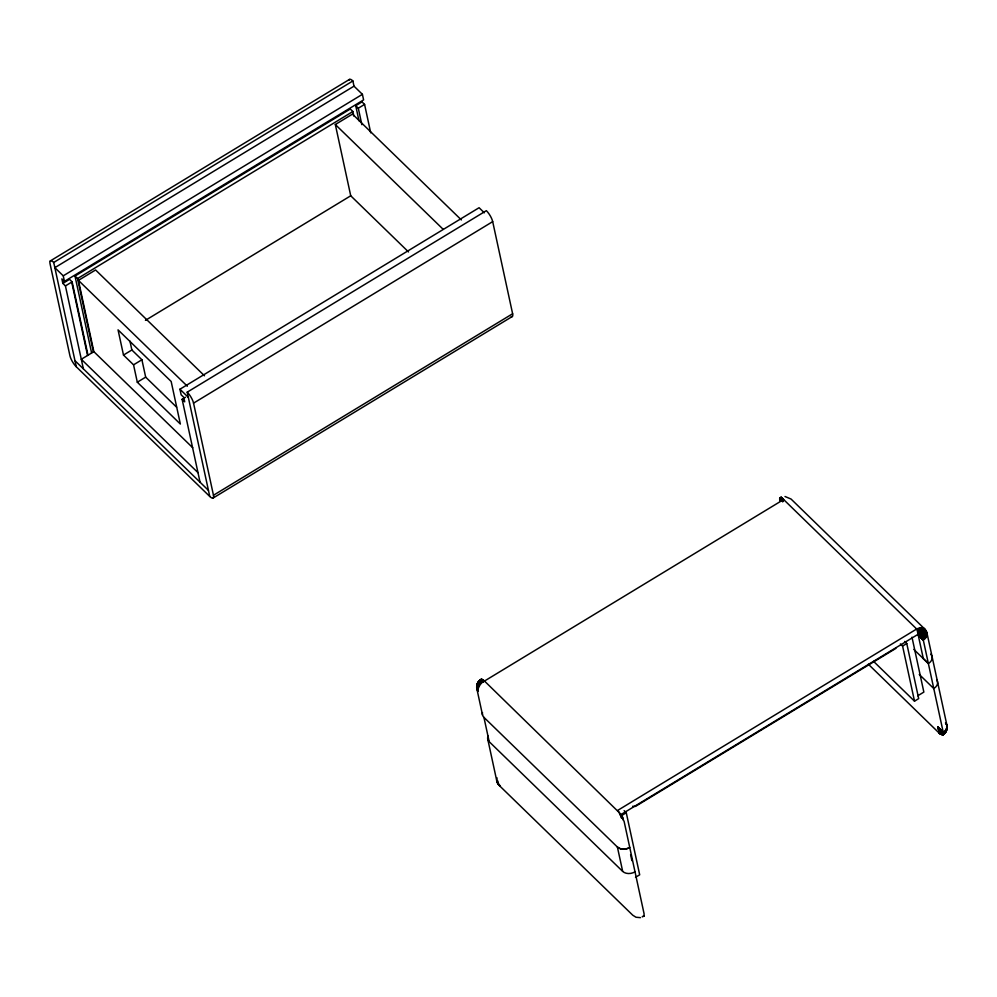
<?xml version="1.0" encoding="UTF-8"?>
<svg xmlns="http://www.w3.org/2000/svg" width="997" height="997" viewBox="0 0 997 997"><rect width="100%" height="100%" fill="white"/><g stroke="black" fill="none" stroke-linecap="round" stroke-linejoin="round"><path stroke-width="1.5" d="M868.325 664.214L939.473 733.381L942.975 734.876L943.212 732.184L923.297 640.062L918.249 635.176L918.274 630.565L783.468 499.385L780.302 497.702L779.766 500.581M642.704 916.505L644.062 916.069L644.062 913.676L624.147 821.553L620.495 813.826L484.318 680.876L481.563 679.169L480.467 680.664A8.686 6.256 -12.2 0 0 479.557 681.275M940.632 733.256C939.448 737.481 936.283 716.706 939.336 733.219M925.59 630.727A8.973 6.468 -12.2 0 1 923.297 640.062L918.249 635.176L919.321 631.176A3.427 2.468 -12.2 0 0 920.069 628.122L919.757 627.761M923.185 639.675L918.249 635.176L920.094 632.036A4.474 3.228 -12.2 0 0 921.078 628.023L920.705 627.612M782.832 498.799L781.299 497.341L779.779 498.188L781.449 500.619M642.193 916.766L644.062 916.069M918.1 635.014L920.829 632.933A5.459 3.938 -12.2 0 0 922.038 628.06L921.614 627.587M940.981 734.266L938.165 727.299L943.212 732.184A8.973 6.468 -12.2 0 0 945.505 722.862M480.691 679.655L479.844 680.228A7.777 5.596 -12.2 0 0 478.124 687.182L478.66 687.793M480.529 680.104L479.657 680.702A8.288 5.97 -12.2 0 0 477.825 688.117L478.386 688.753M483.096 679.829L482.847 679.991A2.306 1.658 -12.2 0 0 482.336 682.06L482.598 682.359M483.707 680.29L483.52 681.649M481.177 679.206L480.13 679.879A7.116 5.135 -12.2 0 0 478.56 686.248L479.058 686.821M481.563 679.169L480.99 679.543A5.459 3.938 -12.2 0 0 479.781 684.428L480.205 684.902M482.012 679.256L481.539 679.568A4.474 3.228 -12.2 0 0 480.554 683.581L480.915 683.992M618.464 811.259L621.954 818.325L622.813 817.852M192.757 447.765L93.855 351.654L81.305 359.281L83.362 368.828M50.261 260.965L349.399 79.461M209.756 496.456L187.212 392.17L486.362 210.666A8.973 2.692 58.8 0 1 492.692 221.633L512.62 313.756L213.47 495.26A8.973 2.692 58.8 0 1 209.756 496.456L76.271 366.746A8.973 2.692 58.8 0 1 69.94 355.779L50.024 263.657A8.973 2.692 58.8 0 1 53.726 262.46L352.876 80.956L353.997 86.166L362.397 94.329L363.606 99.887L64.456 281.391L61.876 278.886L62.848 283.397L65.428 285.915L81.305 359.281L197.979 472.653M353.997 86.166L54.86 267.67L63.247 275.833L64.456 281.391M63.247 275.833L362.397 94.329M62.848 283.397L69.541 279.334L72.12 281.852L87.985 355.194M91.599 352.926L74.987 276.044L350.283 109.009L352.863 111.514L353.835 116.013M358.982 120.787L355.717 105.707L361.998 101.906L364.578 104.411L370.722 132.85M65.428 285.915L72.12 281.852M93.419 351.891L77.567 278.549L352.863 111.514M361.861 124.687L358.297 108.224L364.578 104.411M93.855 351.654L78.439 280.381L95.587 269.975L204.497 375.807M408.521 251.942L350.732 195.786L335.328 124.525L352.477 114.107L461.387 219.951M145.437 320.349L350.732 195.786M123.491 355.057L118.045 329.857L171.16 381.465L180.357 424.049L137.312 382.212L133.548 364.827L123.491 355.057L131.866 349.984L129.934 341.086M133.548 364.827L141.91 359.755L131.866 349.984M137.312 382.212L145.674 377.14L141.91 359.755M185.467 397.267L182.127 399.298L184.707 401.816L183.735 397.292L181.142 394.787L179.946 389.216L479.083 207.725L484.343 212.822M213.47 495.26L193.555 403.137L492.692 221.633M213.233 497.952L512.383 316.448M916.791 628.933L617.642 810.436M620.271 814.998L918.087 634.304M895.904 648.374L635.463 806.399L632.646 806.299M624.122 810.648L626.266 812.729L622.091 815.272L623.063 819.808M906.772 643.526L918.686 698.623L914.511 701.165L902.597 646.068L906.772 643.526L904.628 641.432M917.751 695.794L923.858 692.092L911.981 637.183M635.5 877.323L639.688 874.793L626.266 812.729M621.031 816.207L621.742 815.808M621.517 817.266L622.302 816.83M780.788 497.466L780.003 497.889L781.598 500.419M781.012 497.329L780.302 497.702L782.545 501.591M781.299 497.341L780.688 497.665L782.732 501.566M781.636 497.491L782.957 501.616M782.034 497.777L782.695 500.469M782.483 498.188L783.243 501.179M917.776 628.422L918.249 635.176L921.527 633.88A6.343 4.574 -12.2 0 0 922.935 628.21L922.474 627.686M640.46 917.651L635.999 917.24L632.771 915.221L499.31 785.536M923.234 639.862L918.249 635.176L922.175 634.852A7.116 5.135 -12.2 0 0 923.745 628.484L923.247 627.911M785 496.506L791.057 499.048L925.079 629.369A8.288 5.97 -12.2 0 1 923.247 636.784L922.375 637.382L918.249 635.176L921.901 636.398L923.072 639.227A8.898 6.418 -12.2 0 0 925.353 629.979M621.206 817.752L623.299 818.836M918.249 635.176L922.811 638.466M783.63 499.534L484.492 681.038M923.185 658.481L928.369 663.528A8.973 6.468 -12.2 0 0 930.662 654.194M355.717 105.707L358.297 108.224M913.85 649.421L928.369 663.528M900.378 643.912L902.597 646.068M919.271 674.446L933.778 688.553A8.973 6.468 -12.2 0 0 936.669 679.904M335.328 124.525L443.129 229.273M873.509 661.323L914.511 701.165M74.987 276.044L77.567 278.549M78.439 280.381L187.349 386.213M179.946 389.216L188.346 397.379M145.674 377.14L176.581 407.175M482.511 712.593A8.973 6.468 -12.2 0 0 483.919 717.342L617.405 847.051L622.676 871.39A8.973 6.468 -12.2 0 0 635.014 871.827M483.919 717.342L489.191 741.681L622.676 871.39M74.962 360.665L208.448 490.374M943.274 732.558L938.165 727.299L939.473 733.381L938.165 727.299L943.237 732.371M939.722 733.58L938.165 727.299L943.336 732.932A8.898 6.418 -12.2 0 0 946.664 725.093M923.932 628.26L924.468 628.87A7.777 5.596 -12.2 0 1 922.748 635.824L921.901 636.398L918.524 630.391A2.306 1.658 -12.2 0 0 919.035 628.334L918.773 628.035M481.725 683.144L481.401 682.783A3.427 2.468 -12.2 0 1 482.162 679.717L483.57 681.973M479.582 685.849L479.121 685.325A6.343 4.574 -12.2 0 1 480.517 679.655M499.896 785.997L498.749 784.901A8.288 5.97 -12.2 0 1 498.002 781.125M779.579 499.185L781.312 501.279M939.922 733.78L938.165 727.299L943.361 733.605A8.686 6.256 -12.2 0 0 946.614 725.953M779.604 498.65L781.336 500.918M941.978 734.278A3.427 2.468 -12.2 0 1 941.667 734.54L938.165 727.299L943.299 734.166L944.171 733.568A8.288 5.97 -12.2 0 0 946.714 727.561M942.688 734.353A4.474 3.228 -12.2 0 1 942.29 734.689L938.165 727.299L943.199 734.577L943.985 734.029A7.777 5.596 -12.2 0 0 946.514 729.119M943.336 734.291A5.459 3.938 -12.2 0 1 942.838 734.714L942.29 735.101L938.165 727.299L942.975 734.876L943.698 734.378A7.116 5.135 -12.2 0 0 945.879 729.231M938.165 727.299L942.663 735.063L943.312 734.615A6.343 4.574 -12.2 0 0 945.38 731.212M926.961 632.945L946.876 725.068M916.928 629.095L923.322 658.643M630.59 854.628L631.899 860.673M476.952 689.201L482.548 715.098M487.82 739.475L496.867 781.324M182.127 399.298L200.048 482.212M71.709 282.101L87.562 355.443M53.726 262.46L76.271 366.746M349.05 80.196A8.973 2.692 58.8 0 1 352.876 80.956M512.62 313.756A8.973 2.692 58.8 0 1 511.237 316.585M187.212 392.17A8.973 2.692 58.8 0 1 193.555 403.137M925.004 629.306A8.686 6.256 -12.2 0 1 922.761 638.329M945.617 723.685A8.898 6.418 -12.2 0 1 946.203 724.358M944.097 733.343A5.459 3.938 -12.2 0 1 943.76 733.829M498.824 784.963A8.686 6.256 -12.2 0 1 497.329 781.199M498.475 784.29A8.898 6.418 -12.2 0 1 496.942 780.427M498.961 784.751A7.777 5.596 -12.2 0 1 498.55 783.343M478.311 691.407A8.973 6.468 -12.2 0 1 477.202 685.799M489.191 741.681A8.973 6.468 -12.2 0 1 488.069 736.06M498.238 783.53A8.973 6.468 -12.2 0 1 497.117 777.922M478.224 689.687A8.686 6.256 -12.2 0 1 478.784 681.948M478.211 690.572A8.898 6.418 -12.2 0 1 477.102 685.014M477.526 684.179A8.898 6.418 -12.2 0 1 478.086 683.381M500.083 785.773A7.116 5.135 -12.2 0 1 499.721 785.187M617.405 847.014A8.973 6.468 -12.2 0 0 629.743 847.45A8.973 6.468 -12.2 0 1 617.405 847.051"/></g></svg>
